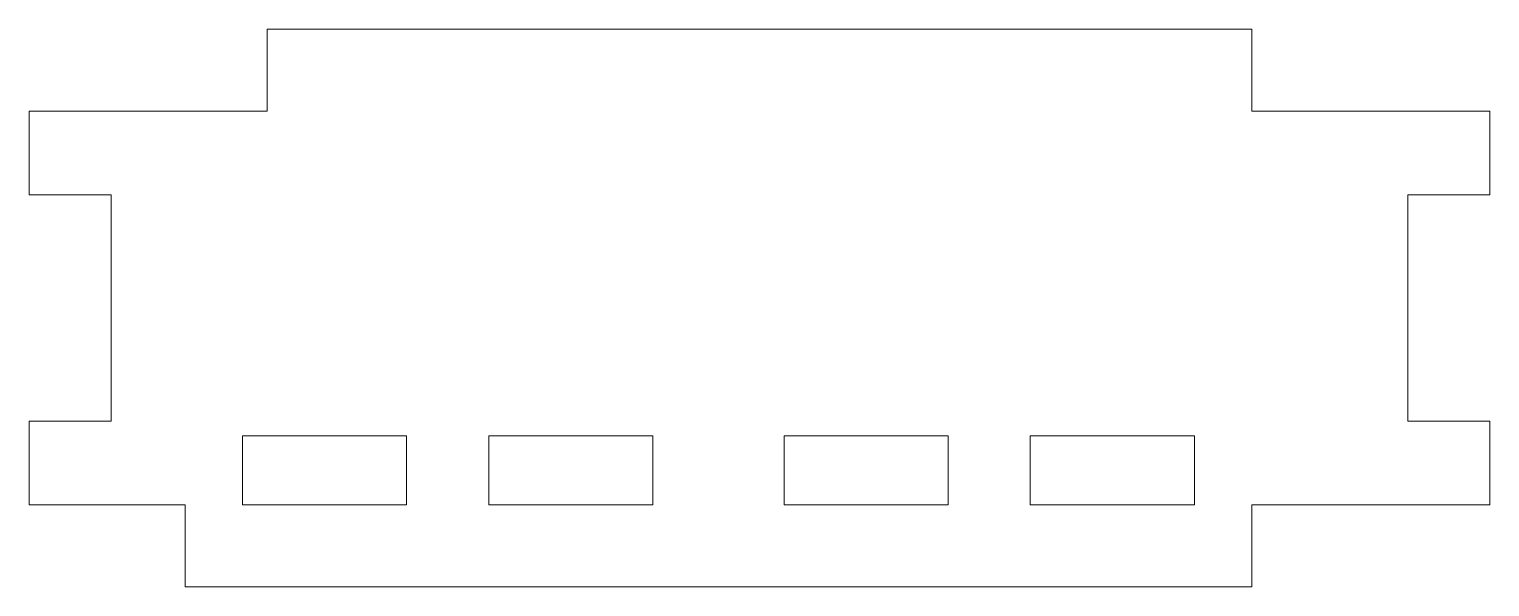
# Model space of a CAD drawing. Header units: millimetres. Extents: x -44.5 to 44.5, y -17 to 17.
import ezdxf

# ---------------------------------------------------------------- set-up
doc = ezdxf.new("R2010")
doc.units = ezdxf.units.MM

msp = doc.modelspace()

# ---------------------------------------------------------------- linework, layer by layer
at = {"color": 7, "linetype": 'Continuous', "lineweight": 15}
for p, q in [((30, 17), (-30, 17)), ((-30, 17), (-30, 12)), ((30, 12), (30, 17)), ((-30, 12), (-44.5, 12)), ((-44.5, 12), (-44.5, 6.9)), ((44.5, 12), (30, 12)), ((44.5, 6.9), (44.5, 12)), ((-44.5, 6.9), (-39.5, 6.9)), ((-39.5, 6.9), (-39.5, -6.9)), ((39.5, -6.9), (39.5, 6.9)), ((39.5, 6.9), (44.5, 6.9)), ((-39.5, -6.9), (-44.5, -6.9)), ((-44.5, -6.9), (-44.5, -12)), ((44.5, -6.9), (39.5, -6.9)), ((44.5, -12), (44.5, -6.9)), ((-31.5, -7.8), (-31.5, -12)), ((-21.5, -7.8), (-31.5, -7.8)), ((-21.5, -12), (-21.5, -7.8)), ((-16.5, -7.8), (-16.5, -12)), ((-6.5, -7.8), (-16.5, -7.8)), ((-6.5, -12), (-6.5, -7.8)), ((1.5, -7.8), (1.5, -12)), ((11.5, -7.8), (1.5, -7.8)), ((11.5, -12), (11.5, -7.8)), ((16.5, -7.8), (16.5, -12)), ((26.5, -7.8), (16.5, -7.8)), ((26.5, -12), (26.5, -7.8)), ((-44.5, -12), (-35, -12)), ((-35, -12), (-35, -17)), ((-31.5, -12), (-21.5, -12)), ((-16.5, -12), (-6.5, -12)), ((1.5, -12), (11.5, -12)), ((16.5, -12), (26.5, -12)), ((30, -17), (30, -12)), ((30, -12), (44.5, -12)), ((-35, -17), (30, -17))]:
    msp.add_line(p, q, dxfattribs=at)

doc.saveas('drawing.dxf')
